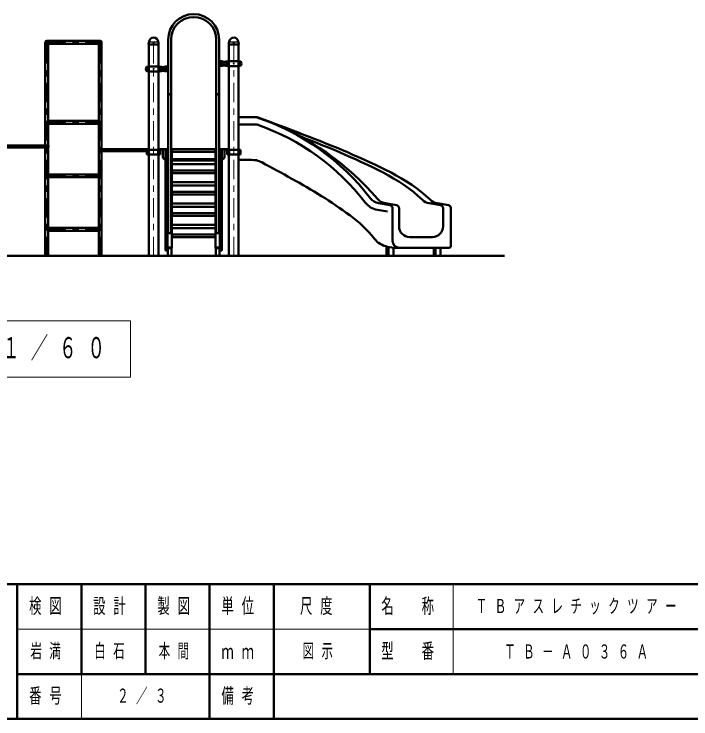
# Model space of a CAD drawing. Units: millimetres on the paper. Extents: x -385 to 0, y -594 to 267.
# Drawn here: x -243 to -137.4, y -297 to -187.1 of the extents above; entities that cross this region are included whole.
import ezdxf

# ---------------------------------------------------------------- set-up
doc = ezdxf.new("R2010")
doc.units = ezdxf.units.MM
doc.linetypes.add('USER1', pattern=[4.5, 2.5, -2])
doc.linetypes.add('USER2', pattern=[6, 3, -1, 1, -1])
doc.layers.add('LY_1', color=140, linetype='Continuous', lineweight=50)
doc.styles.add('ＭＳ ゴシック', font='')
doc.styles.get('ＭＳ ゴシック').set_extended_font_data('MS Gothic')

msp = doc.modelspace()

# ---------------------------------------------------------------- linework, layer by layer
at = {"layer": 'LY_1'}
for p, q in [((-237.905, -191.218), (-229.572, -191.218)), ((-218.965, -199.778), (-218.965, -191.028)), ((-218.512, -199.778), (-218.512, -191.027)), ((-211.465, -199.778), (-211.465, -191.027)), ((-211.012, -199.778), (-211.012, -191.028)), ((-238.132, -224.778), (-238.132, -191.445)), ((-237.905, -191.671), (-229.345, -191.671)), ((-237.679, -203.718), (-237.679, -191.671)), ((-229.799, -203.718), (-229.799, -191.671)), ((-229.345, -224.778), (-229.345, -191.445)), ((-222.013, -191.786), (-222.006, -191.456)), ((-222.005, -191.794), (-222.013, -191.786)), ((-222.005, -191.794), (-220.472, -191.794)), ((-221.986, -191.407), (-221.967, -191.389)), ((-221.981, -224.778), (-221.981, -191.445)), ((-220.492, -191.407), (-220.51, -191.389)), ((-220.496, -224.778), (-220.496, -191.445)), ((-220.464, -191.786), (-220.472, -191.794)), ((-220.464, -191.786), (-220.471, -191.456)), ((-209.513, -191.786), (-209.506, -191.456)), ((-209.505, -191.794), (-209.513, -191.786)), ((-209.505, -191.794), (-207.972, -191.794)), ((-209.486, -191.407), (-209.467, -191.389)), ((-209.481, -224.778), (-209.481, -191.445)), ((-207.992, -191.407), (-208.01, -191.389)), ((-207.996, -224.778), (-207.996, -191.445)), ((-207.964, -191.786), (-207.972, -191.794)), ((-207.964, -191.786), (-207.971, -191.456)), ((-210.572, -194.411), (-211.012, -194.411)), ((-210.03, -194.449), (-210.556, -194.487)), ((-209.505, -194.403), (-210.03, -194.449)), ((-207.972, -194.403), (-209.506, -194.403)), ((-207.972, -194.403), (-207.709, -194.426)), ((-222.005, -195.236), (-222.268, -195.259)), ((-222.005, -195.236), (-220.472, -195.236)), ((-220.472, -195.236), (-219.947, -195.282)), ((-219.947, -195.282), (-219.421, -195.321)), ((-219.405, -195.245), (-218.965, -195.245)), ((-210.572, -195.145), (-211.012, -195.145)), ((-210.03, -195.107), (-210.556, -195.068)), ((-209.505, -195.153), (-210.03, -195.107)), ((-207.972, -195.153), (-209.506, -195.153)), ((-207.972, -195.153), (-207.709, -195.13)), ((-222.005, -195.986), (-222.268, -195.963)), ((-222.005, -195.986), (-220.472, -195.986)), ((-220.472, -195.986), (-219.947, -195.94)), ((-219.947, -195.94), (-219.421, -195.902)), ((-219.405, -195.978), (-218.965, -195.978)), ((-218.965, -221.044), (-218.965, -199.778)), ((-218.512, -221.044), (-218.512, -199.778)), ((-211.465, -221.044), (-211.465, -199.778)), ((-211.012, -221.044), (-211.012, -199.778)), ((-205.238, -203.111), (-207.996, -203.111)), ((-237.679, -203.718), (-229.799, -203.718)), ((-237.679, -204.171), (-229.799, -204.171)), ((-237.679, -212.051), (-237.679, -204.171)), ((-229.799, -212.051), (-229.799, -204.171)), ((-205.235, -204.278), (-207.996, -204.278)), ((-246.429, -207.53), (-237.715, -207.53)), ((-237.632, -207.763), (-237.632, -207.613)), ((-246.429, -207.846), (-237.715, -207.846)), ((-229.345, -208.111), (-221.981, -208.111)), ((-229.345, -208.428), (-221.981, -208.428)), ((-222.269, -208.211), (-222.269, -208.961)), ((-220.208, -208.211), (-222.269, -208.211)), ((-222.13, -208.211), (-222.13, -208.961)), ((-220.543, -208.211), (-220.543, -208.961)), ((-220.496, -208.111), (-219.78, -208.111)), ((-220.496, -208.15), (-219.78, -208.15)), ((-220.387, -208.211), (-220.387, -208.961)), ((-220.338, -208.211), (-220.338, -208.961)), ((-220.208, -208.211), (-220.208, -208.961)), ((-219.78, -208.161), (-219.78, -209.361)), ((-219.072, -208.111), (-219.73, -208.111)), ((-219.389, -223.861), (-219.389, -208.195)), ((-219.072, -208.111), (-219.305, -208.111)), ((-219.072, -223.861), (-219.072, -208.058)), ((-219.072, -208.058), (-218.965, -208.058)), ((-218.512, -208.058), (-218.405, -208.058)), ((-218.405, -223.545), (-218.405, -208.058)), ((-211.572, -208.111), (-218.405, -208.111)), ((-218.322, -208.528), (-218.322, -208.111)), ((-214.989, -208.528), (-218.322, -208.528)), ((-214.989, -208.528), (-211.655, -208.528)), ((-211.655, -208.528), (-211.655, -208.111)), ((-211.572, -223.545), (-211.572, -208.058)), ((-211.465, -208.058), (-211.572, -208.058)), ((-210.905, -208.058), (-211.012, -208.058)), ((-210.905, -223.861), (-210.905, -208.058)), ((-210.247, -208.111), (-210.905, -208.111)), ((-210.905, -208.111), (-210.672, -208.111)), ((-210.589, -223.861), (-210.589, -208.195)), ((-209.481, -208.111), (-210.197, -208.111)), ((-209.481, -208.15), (-210.197, -208.15)), ((-210.197, -208.161), (-210.197, -209.361)), ((-209.769, -208.211), (-209.769, -208.961)), ((-209.769, -208.211), (-207.708, -208.211)), ((-209.639, -208.211), (-209.639, -208.961)), ((-209.59, -208.211), (-209.59, -208.961)), ((-209.434, -208.211), (-209.434, -208.961)), ((-207.847, -208.211), (-207.847, -208.961)), ((-207.708, -208.211), (-207.708, -208.961)), ((-220.208, -208.961), (-222.269, -208.961)), ((-219.389, -209.695), (-219.447, -209.695)), ((-214.989, -209.695), (-218.405, -209.695)), ((-218.405, -209.912), (-211.572, -209.912)), ((-214.989, -209.695), (-211.572, -209.695)), ((-210.589, -209.695), (-210.53, -209.695)), ((-209.769, -208.961), (-207.708, -208.961)), ((-206.755, -209.778), (-207.996, -209.778)), ((-218.405, -210.444), (-211.572, -210.444)), ((-237.679, -212.051), (-229.799, -212.051)), ((-218.322, -211.861), (-218.322, -211.445)), ((-214.989, -211.445), (-218.322, -211.445)), ((-214.989, -211.861), (-218.322, -211.861)), ((-214.989, -211.445), (-211.655, -211.445)), ((-214.989, -211.861), (-211.655, -211.861)), ((-211.655, -211.861), (-211.655, -211.445)), ((-237.679, -220.385), (-237.679, -212.505)), ((-237.679, -212.505), (-229.799, -212.505)), ((-229.799, -220.385), (-229.799, -212.505)), ((-218.405, -213.245), (-211.572, -213.245)), ((-218.405, -213.777), (-211.572, -213.777)), ((-218.322, -215.195), (-218.322, -214.778)), ((-214.989, -214.778), (-218.322, -214.778)), ((-214.989, -215.195), (-218.322, -215.195)), ((-214.989, -214.778), (-211.655, -214.778)), ((-214.989, -215.195), (-211.655, -215.195)), ((-211.655, -215.195), (-211.655, -214.778)), ((-218.405, -216.579), (-211.572, -216.579)), ((-184.316, -216.859), (-186.144, -216.548)), ((-183.298, -216.859), (-185.126, -216.548)), ((-176.439, -216.859), (-178.268, -216.548)), ((-175.203, -216.859), (-177.032, -216.548)), ((-218.405, -217.11), (-211.572, -217.11)), ((-184.769, -217.854), (-186.321, -217.591)), ((-183.965, -222.405), (-183.965, -217.373)), ((-182.947, -220.17), (-182.947, -217.373)), ((-176.089, -220.17), (-176.089, -217.373)), ((-174.853, -223.165), (-174.853, -217.373)), ((-218.322, -218.528), (-218.322, -218.111)), ((-214.989, -218.111), (-218.322, -218.111)), ((-214.989, -218.528), (-218.322, -218.528)), ((-214.989, -218.111), (-211.655, -218.111)), ((-214.989, -218.528), (-211.655, -218.528)), ((-211.655, -218.528), (-211.655, -218.111)), ((-237.679, -220.385), (-229.799, -220.385)), ((-237.679, -220.838), (-229.799, -220.838)), ((-237.679, -224.778), (-237.679, -220.838)), ((-229.799, -224.778), (-229.799, -220.838)), ((-218.405, -219.912), (-211.572, -219.912)), ((-218.405, -220.444), (-211.572, -220.444)), ((-218.322, -221.861), (-218.322, -221.445)), ((-214.989, -221.445), (-218.322, -221.445)), ((-214.989, -221.861), (-218.322, -221.861)), ((-214.989, -221.445), (-211.655, -221.445)), ((-214.989, -221.861), (-211.655, -221.861)), ((-211.655, -221.861), (-211.655, -221.445)), ((-181.28, -221.836), (-177.755, -221.836)), ((-219.305, -223.945), (-219.155, -223.945)), ((-219.072, -223.445), (-218.405, -223.445)), ((-219.072, -223.545), (-218.405, -223.545)), ((-219.022, -224.778), (-219.022, -223.545)), ((-218.455, -224.778), (-218.455, -223.545)), ((-210.905, -223.445), (-211.572, -223.445)), ((-210.905, -223.545), (-211.572, -223.545)), ((-211.522, -224.778), (-211.522, -223.545)), ((-210.955, -224.778), (-210.955, -223.545)), ((-210.672, -223.945), (-210.822, -223.945)), ((-184.896, -224.778), (-184.896, -223.305)), ((-184.733, -223.337), (-183.78, -223.498)), ((-184.611, -224.778), (-184.611, -223.357)), ((-183.828, -224.778), (-183.828, -223.498)), ((-183.78, -223.498), (-175.186, -223.498)), ((-177.535, -224.778), (-177.535, -223.498)), ((-177.25, -224.778), (-177.25, -223.498)), ((-176.467, -224.778), (-176.467, -223.498)), ((-242.5, -276), (-242.5, -297)), ((-232.5, -276), (-232.5, -290)), ((-222.5, -276), (-222.5, -290)), ((-212.5, -276), (-212.5, -297)), ((-202.5, -276), (-202.5, -290)), ((-187.5, -276), (-187.5, -290)), ((-187.5, -283), (-70, -283)), ((-242.5, -290), (0, -290)), ((-202.5, -290), (-202.5, -297))]:
    msp.add_line(p, q, dxfattribs=at)
at = {"layer": 'LY_1', "color": 7, "linetype": 'USER2', "lineweight": 13}
for p, q in [((-237.905, -191.445), (-229.572, -191.445)), ((-237.905, -224.778), (-237.905, -191.445)), ((-229.572, -224.778), (-229.572, -191.445)), ((-221.239, -224.778), (-221.239, -191.445)), ((-208.739, -224.778), (-208.739, -191.445)), ((-237.905, -203.945), (-229.572, -203.945)), ((-237.905, -212.278), (-229.572, -212.278)), ((-237.905, -220.611), (-229.572, -220.611))]:
    msp.add_line(p, q, dxfattribs=at)
at = {"layer": 'LY_1', "color": 7, "lineweight": 13}
for p, q in [((-221.983, -191.436), (-220.494, -191.436)), ((-221.953, -191.378), (-220.527, -191.378)), ((-209.483, -191.436), (-207.994, -191.436)), ((-209.453, -191.378), (-208.027, -191.378)), ((-222.351, -195.765), (-222.351, -195.457)), ((-222.043, -195.457), (-222.351, -195.457)), ((-220.434, -195.457), (-220.126, -195.457)), ((-220.126, -195.765), (-220.126, -195.457)), ((-209.851, -194.932), (-209.851, -194.624)), ((-209.543, -194.624), (-209.851, -194.624)), ((-209.543, -194.932), (-209.851, -194.932)), ((-207.934, -194.624), (-207.626, -194.624)), ((-207.934, -194.932), (-207.626, -194.932)), ((-207.626, -194.932), (-207.626, -194.624)), ((-222.043, -195.765), (-222.351, -195.765)), ((-220.434, -195.765), (-220.126, -195.765)), ((-224.847, -234.878), (-281.647, -234.878)), ((-224.847, -243.678), (-224.847, -234.878)), ((-281.647, -243.678), (-224.847, -243.678)), ((-174.5, -276), (-174.5, -290)), ((-242.5, -283), (-187.5, -283)), ((-232.5, -290), (-232.5, -297))]:
    msp.add_line(p, q, dxfattribs=at)
at = {"layer": 'LY_1', "color": 7, "linetype": 'USER1', "lineweight": 13}
for p, q in [((-221.98, -191.445), (-220.497, -191.445)), ((-209.48, -191.445), (-207.997, -191.445))]:
    msp.add_line(p, q, dxfattribs=at)
at = {"layer": 'LY_1', "color": 7}
for p, q in [((-339.974, -224.778), (-166.519, -224.778)), ((-385, -276), (0, -276)), ((-385, -297), (0, -297))]:
    msp.add_line(p, q, dxfattribs=at)
at = {"layer": 'LY_1'}
for points in [[(-204.949, -203.163), (-204.071, -203.489), (-203.194, -203.816), (-202.317, -204.145), (-201.441, -204.476), (-200.565, -204.808), (-199.69, -205.14), (-198.815, -205.474), (-197.941, -205.809), (-197.068, -206.147), (-196.195, -206.487), (-195.324, -206.831), (-194.455, -207.179), (-193.587, -207.53), (-192.721, -207.887), (-191.857, -208.248), (-190.996, -208.614), (-190.136, -208.986), (-189.279, -209.364), (-188.425, -209.748), (-187.574, -210.138), (-186.726, -210.534), (-185.881, -210.938), (-185.041, -211.351), (-184.207, -211.776), (-183.381, -212.218), (-182.566, -212.679), (-181.765, -213.164), (-180.981, -213.676), (-180.218, -214.218), (-179.478, -214.791), (-178.763, -215.397), (-178.072, -216.029)], [(-198.387, -206.115), (-197.909, -206.301), (-197.431, -206.487), (-196.56, -206.831), (-195.691, -207.179), (-194.823, -207.53), (-193.957, -207.887), (-193.093, -208.248), (-192.231, -208.614), (-191.372, -208.986), (-190.515, -209.364), (-189.661, -209.748), (-188.81, -210.138), (-187.962, -210.534), (-187.117, -210.938), (-186.277, -211.351), (-185.442, -211.776), (-184.617, -212.218), (-183.802, -212.679), (-183.001, -213.164), (-182.217, -213.676), (-181.454, -214.218), (-180.713, -214.791), (-179.999, -215.397), (-179.308, -216.029)], [(-186.799, -222.105), (-187.22, -221.588), (-187.66, -221.087), (-188.121, -220.604), (-188.599, -220.139), (-189.092, -219.69), (-189.599, -219.256), (-190.117, -218.836), (-190.645, -218.428), (-191.181, -218.03), (-191.723, -217.642), (-192.27, -217.26), (-192.821, -216.884), (-193.376, -216.514), (-193.935, -216.149), (-194.497, -215.79), (-195.062, -215.435), (-195.629, -215.085), (-196.2, -214.739), (-196.773, -214.397), (-197.348, -214.059), (-197.925, -213.724), (-198.504, -213.393), (-199.084, -213.064), (-199.666, -212.737), (-200.248, -212.413), (-200.832, -212.09), (-201.417, -211.768), (-202.002, -211.447), (-202.587, -211.128), (-203.173, -210.809), (-203.76, -210.491), (-204.347, -210.175)], [(-184.316, -216.859), (-184.242, -216.891), (-184.174, -216.936), (-184.114, -216.991), (-184.062, -217.055), (-184.02, -217.128), (-183.99, -217.206), (-183.971, -217.289), (-183.965, -217.373)], [(-183.298, -216.859), (-183.224, -216.891), (-183.156, -216.936), (-183.096, -216.991), (-183.044, -217.055), (-183.002, -217.128), (-182.972, -217.206), (-182.953, -217.289), (-182.947, -217.373)], [(-176.439, -216.859), (-176.366, -216.891), (-176.298, -216.936), (-176.237, -216.991), (-176.185, -217.055), (-176.144, -217.128), (-176.113, -217.206), (-176.095, -217.289), (-176.089, -217.373)], [(-175.203, -216.859), (-175.13, -216.891), (-175.062, -216.936), (-175.001, -216.991), (-174.95, -217.055), (-174.908, -217.128), (-174.877, -217.206), (-174.859, -217.289), (-174.853, -217.373)], [(-218.512, -221.044), (-218.514, -221.068), (-218.52, -221.092), (-218.529, -221.114), (-218.542, -221.136), (-218.559, -221.155), (-218.578, -221.173), (-218.601, -221.189), (-218.625, -221.202), (-218.652, -221.213), (-218.68, -221.221), (-218.709, -221.225), (-218.739, -221.227), (-218.768, -221.225), (-218.797, -221.221), (-218.825, -221.213), (-218.852, -221.202), (-218.877, -221.189), (-218.899, -221.173), (-218.918, -221.155), (-218.935, -221.136), (-218.948, -221.114), (-218.958, -221.092), (-218.963, -221.068), (-218.965, -221.044)], [(-211.465, -221.044), (-211.463, -221.068), (-211.458, -221.092), (-211.448, -221.114), (-211.435, -221.136), (-211.418, -221.155), (-211.399, -221.173), (-211.377, -221.189), (-211.352, -221.202), (-211.325, -221.213), (-211.297, -221.221), (-211.268, -221.225), (-211.239, -221.227), (-211.209, -221.225), (-211.18, -221.221), (-211.152, -221.213), (-211.125, -221.202), (-211.101, -221.189), (-211.078, -221.173), (-211.059, -221.155), (-211.042, -221.136), (-211.029, -221.114), (-211.02, -221.092), (-211.014, -221.068), (-211.012, -221.044)]]:
    msp.add_lwpolyline(points, dxfattribs=at)
at = {"layer": 'LY_1', "color": 7, "linetype": 'USER1', "lineweight": 13}
for centre in [(-237.905, -191.445), (-229.572, -191.445), (-237.905, -199.778), (-229.572, -199.778), (-237.905, -208.111), (-229.572, -208.111), (-237.905, -216.445), (-229.572, -216.445)]:
    msp.add_circle(centre, 0.227, dxfattribs=at)
at = {"layer": 'LY_1'}
for centre, radius in [((-221.239, -191.661), 0.05), ((-208.739, -191.661), 0.05), ((-219.405, -195.611), 0.125), ((-210.572, -194.778), 0.125)]:
    msp.add_circle(centre, radius, dxfattribs=at)
at = {"layer": 'LY_1', "color": 7, "lineweight": 13}
for centre, radius in [((-222.197, -195.611), 0.154), ((-222.197, -195.611), 0.0833), ((-221.239, -195.611), 0.0833), ((-220.28, -195.611), 0.154), ((-220.28, -195.611), 0.0833), ((-209.697, -194.778), 0.154), ((-209.697, -194.778), 0.0833), ((-208.739, -194.778), 0.0833), ((-207.78, -194.778), 0.154), ((-207.78, -194.778), 0.0833)]:
    msp.add_circle(centre, radius, dxfattribs=at)
at = {"layer": 'LY_1'}
for centre, radius, start, end in [((-214.989, -191.028), 3.977, 0, 180), ((-214.989, -191.028), 3.523, 0, 180), ((-237.905, -191.445), 0.227, 90, 270), ((-237.679, -191.445), 0.227, 90, 270), ((-229.572, -191.445), 0.227, 270, 90), ((-221.239, -191.445), 0.72, 90, 173.3676), ((-221.239, -191.445), 0.72, 6.6324, 90), ((-208.739, -191.445), 0.72, 90, 173.3676), ((-208.739, -191.445), 0.72, 6.6324, 90), ((-221.936, -191.457), 0.07, 135, 178.99605), ((-222, -191.356), 0.0467, 315, 353.3676), ((-220.477, -191.356), 0.0467, 186.6324, 225), ((-220.541, -191.457), 0.07, 1.00395, 45), ((-209.436, -191.457), 0.07, 135, 178.99605), ((-209.5, -191.356), 0.0467, 315, 353.3676), ((-207.977, -191.356), 0.0467, 186.6324, 225), ((-208.041, -191.457), 0.07, 1.00395, 45), ((-210.531, -194.778), 0.291, 95, 265), ((-210.572, -194.778), 0.367, 270, 90), ((-209.114, -194.778), 0.833, 163.80375, 196.19625), ((-209.754, -194.592), 0.167, 95, 163.80375), ((-207.723, -194.592), 0.167, 16.19625, 85), ((-208.364, -194.778), 0.833, 343.80375, 16.19625), ((-221.614, -195.611), 0.833, 163.80375, 196.19625), ((-222.254, -195.425), 0.167, 95, 163.80375), ((-220.223, -195.425), 0.167, 16.19625, 85), ((-220.864, -195.611), 0.833, 343.80375, 16.19625), ((-219.405, -195.611), 0.367, 90, 270), ((-219.447, -195.611), 0.291, 275, 85), ((-209.754, -194.964), 0.167, 196.19625, 265), ((-207.723, -194.964), 0.167, 275, 343.80375), ((-222.254, -195.797), 0.167, 196.19625, 265), ((-220.223, -195.797), 0.167, 275, 343.80375), ((-218.739, -199.778), 0.227, 0, 180), ((-211.239, -199.778), 0.227, 0, 180), ((-217.101, -238.691), 37.505, 37.61943, 71.56003), ((-205.238, -203.945), 0.833, 69.6949, 90), ((-237.679, -203.945), 0.227, 90, 270), ((-229.799, -203.945), 0.227, 270, 90), ((-205.235, -205.111), 0.833, 70.03583, 90), ((-217.101, -238.691), 36.448, 37.61943, 70.53833), ((-219.198, -244.208), 43.408, 40.736, 69.18787), ((-237.715, -207.613), 0.0833, 0, 90), ((-237.715, -207.763), 0.0833, 270, 0), ((-219.73, -208.161), 0.05, 90, 180), ((-219.305, -208.195), 0.0833, 90, 180), ((-219.155, -208.195), 0.0833, 0, 90), ((-210.822, -208.195), 0.0833, 90, 180), ((-210.672, -208.195), 0.0833, 0, 90), ((-210.247, -208.161), 0.05, 0, 90), ((-219.447, -209.361), 0.333, 180, 270), ((-210.53, -209.361), 0.333, 270, 0), ((-206.755, -224.778), 15, 84.01173, 90), ((-205.925, -213.111), 3.333, 61.75482, 77.27662), ((-237.679, -212.278), 0.227, 90, 270), ((-229.799, -212.278), 0.227, 270, 90), ((-185.81, -214.576), 3.058, 217.61943, 260.36457), ((-185.81, -214.576), 2, 217.61943, 260.36457), ((-184.792, -214.576), 2, 220.736, 260.36457), ((-177.933, -214.576), 2, 226.5661, 260.36457), ((-176.697, -214.576), 2, 226.5661, 260.36457), ((-237.679, -220.611), 0.227, 90, 270), ((-229.799, -220.611), 0.227, 270, 90), ((-181.28, -220.17), 1.667, 180, 270), ((-177.755, -220.17), 1.667, 270, 0), ((-184.175, -220.05), 3.333, 218.06305, 260.36457), ((-182.872, -222.405), 1.093, 180, 270), ((-175.186, -223.165), 0.333, 270, 0), ((-219.305, -223.861), 0.0833, 180, 270), ((-219.155, -223.861), 0.0833, 270, 0), ((-210.822, -223.861), 0.0833, 180, 270), ((-210.672, -223.861), 0.0833, 270, 0)]:
    msp.add_arc(centre, radius, start, end, dxfattribs=at)
at = {"layer": 'LY_1', "color": 7, "lineweight": 13}
for centre, start, end in [((-224.176, -195.611), 355.87048, 4.12952), ((-218.301, -195.611), 175.87048, 184.12952), ((-211.676, -194.778), 355.87048, 4.12952), ((-205.801, -194.778), 175.87048, 184.12952)]:
    msp.add_arc(centre, 2.139, start, end, dxfattribs=at)

# ---------------------------------------------------------------- texts
at = {"layer": 'LY_1', "color": 7, "style": 'ＭＳ ゴシック'}
for s, insert, char_height, attachment_point in [('\\T1.64;\\W0.6;Ａ視立面図\u3000Ｓ＝１／６０', (-280.247, -239.278), 3.299, 4), ('\\T1.64;\\W0.6;検図', (-237.5, -279.5), 2.346, 5), ('\\T1.64;\\W0.6;設計', (-227.5, -279.5), 2.346, 5), ('\\T1.64;\\W0.6;製図', (-217.5, -279.5), 2.346, 5), ('\\T1.64;\\W0.6;単位', (-207.5, -279.5), 2.346, 5), ('\\T1.64;\\W0.6;尺度', (-195.25, -279.5), 2.346, 5), ('\\T1.64;\\W0.6;名\u3000称', (-181, -279.5), 2.346, 5), ('\\T1.64;\\W0.6;ＴＢアスレチックツアー', (-154.75, -279.5), 2.199, 5), ('\\T1.64;\\W0.6;岩満', (-237.5, -286.5), 2.199, 5), ('\\T1.64;\\W0.6;白石', (-230.5, -286.5), 2.199, 4), ('\\T1.64;\\W0.6;本間', (-217.5, -286.5), 2.199, 5), ('\\T1.64;\\W0.6;図示', (-198, -286.5), 2.199, 4), ('\\T1.64;\\W0.6;型\u3000番', (-181, -286.5), 2.346, 5), ('\\T1.64;\\W0.6;ＴＢ－Ａ０３６Ａ', (-154.75, -286.5), 2.199, 5), ('\\T1.64;\\W0.6;ｍｍ', (-207.5, -286.5), 2.346, 5), ('\\T1.64;\\W0.6;番号', (-237.5, -293.5), 2.346, 5), ('\\T1.64;\\W0.6;２／３', (-222.5, -293.5), 2.199, 5), ('\\T1.64;\\W0.6;備考', (-207.5, -293.5), 2.346, 5)]:
    msp.add_mtext(s, dxfattribs=dict(at, insert=insert, char_height=char_height, attachment_point=attachment_point))

doc.saveas('drawing.dxf')
